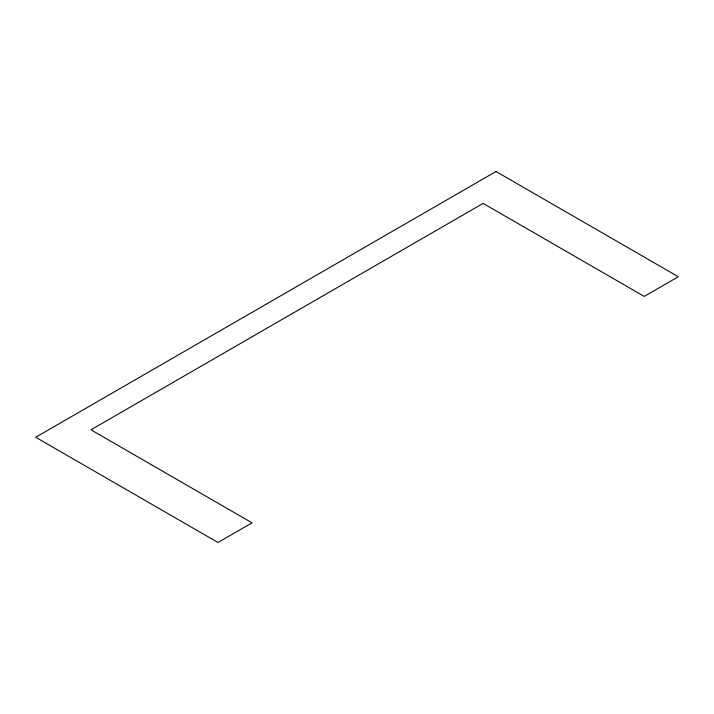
<?xml version="1.0" encoding="UTF-8"?>
<svg xmlns="http://www.w3.org/2000/svg" width="714" height="714" viewBox="0 0 714 714"><rect width="100%" height="100%" fill="white"/><g stroke="black" fill="none" stroke-linecap="round" stroke-linejoin="round"><path stroke-width="1.07" d="M496.016 171.503L35.7 437.263L217.984 542.497L252.051 522.835L90.937 429.819L483.128 203.392L644.233 296.408L678.3 276.737L496.016 171.503"/></g></svg>
